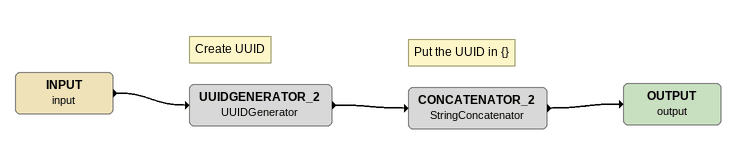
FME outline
INPUT (input)
    -> UUIDGENERATOR_2
Note: Create UUID
UUIDGENERATOR_2: UUIDGenerator
    -> CONCATENATOR_2
Note: Put the UUID in {}
CONCATENATOR_2: StringConcatenator
    -> OUTPUT (output)
OUTPUT (output)
